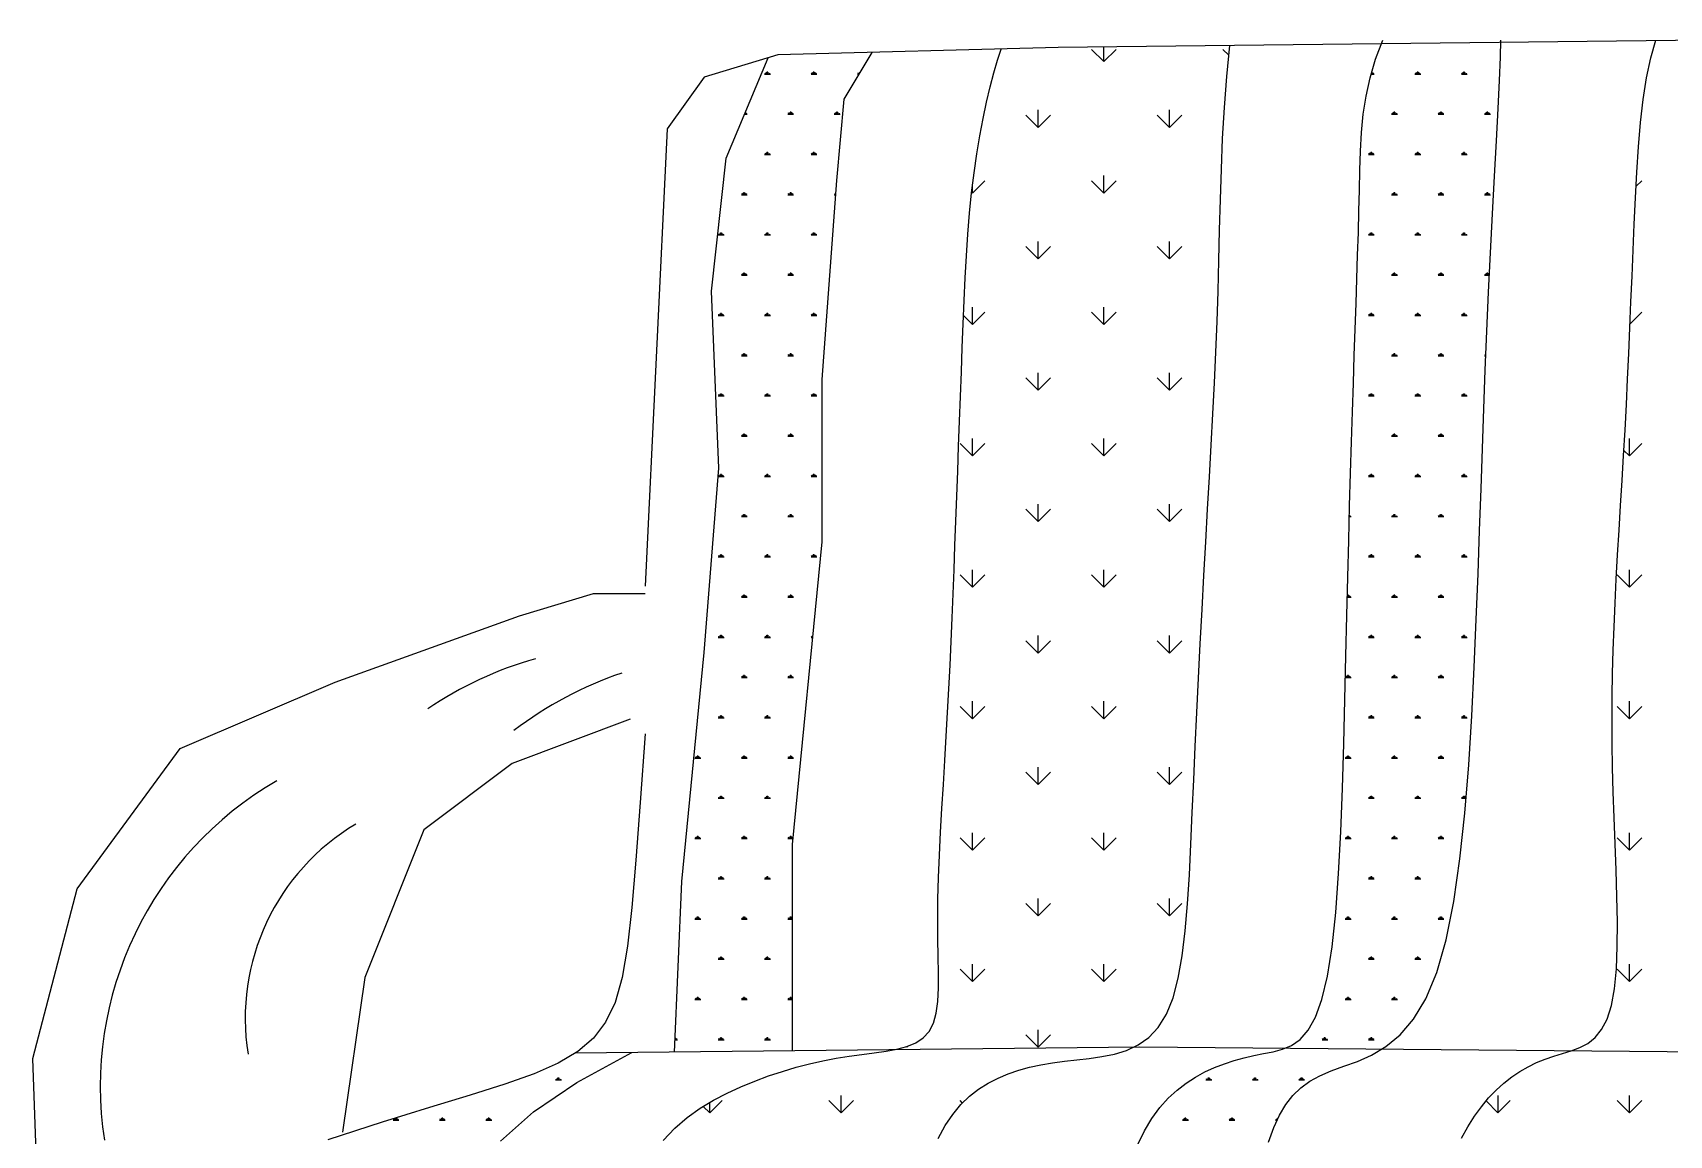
# Model space of a CAD drawing. Header units: millimetres. Extents: x 22852 to 54489, y 38200 to 53043.
# Drawn here: x 42862 to 43526, y 49191 to 49638 of the extents above; entities that cross this region are included whole.
import ezdxf

# ---------------------------------------------------------------- set-up
doc = ezdxf.new("R2010")
doc.units = ezdxf.units.MM

# ---------------------------------------------------------------- blocks, each defined once
blk = doc.blocks.new('A$C01252605')
for p, q in [((792.95, 705.65), (346.6, 700.67)), ((453.85, 696.72), (456.32, 703.16)), ((496.11, 697.37), (496.22, 703.16)), ((546.88, 697.16), (548.58, 703.16)), ((251.85, 698.17), (226.91, 690.69)), ((234.39, 663.27), (248.52, 697.18)), ((346.6, 700.67), (251.85, 698.17)), ((274.29, 683.21), (283.77, 699.01)), ((326.11, 696.36), (327.32, 700.16)), ((362.04, 695.89), (357.87, 700.05)), ((362.04, 695.89), (362.04, 700.84)), ((362.04, 695.89), (366.2, 700.05)), ((404.26, 698.07), (402.28, 700.05)), ((403.55, 690.82), (404.58, 701.32)), ((495.8, 689.56), (496.11, 697.37)), ((545.49, 690.44), (546.88, 697.16)), ((249.33, 691.59), (247.37, 691.59)), ((247.86, 691.6), (247.55, 692.14)), ((248.11, 691.61), (248.11, 692.39)), ((248.35, 691.61), (248.35, 692.59)), ((248.6, 691.61), (248.6, 692.39)), ((248.85, 691.59), (249.16, 692.14)), ((265.03, 691.59), (263.07, 691.59)), ((263.56, 691.6), (263.25, 692.14)), ((263.81, 691.61), (263.81, 692.39)), ((264.05, 691.61), (264.05, 692.59)), ((264.3, 691.61), (264.3, 692.39)), ((264.55, 691.59), (264.86, 692.14)), ((279.32, 691.59), (278.77, 691.59)), ((279.26, 691.6), (278.95, 692.14)), ((279.51, 691.91), (279.51, 692.39)), ((279.75, 692.31), (279.75, 692.59)), ((323.63, 687.35), (324.87, 692.08)), ((324.87, 692.08), (326.11, 696.36)), ((451.99, 690.45), (453.85, 696.72)), ((453.42, 691.59), (452.33, 691.59)), ((452.44, 691.61), (452.44, 691.96)), ((452.68, 691.61), (452.68, 692.39)), ((452.93, 691.59), (453.25, 692.14)), ((469.12, 691.59), (467.15, 691.59)), ((467.64, 691.6), (467.33, 692.14)), ((467.89, 691.61), (467.89, 692.39)), ((468.13, 691.61), (468.13, 692.59)), ((468.38, 691.61), (468.38, 692.39)), ((468.63, 691.59), (468.94, 692.14)), ((484.81, 691.59), (482.85, 691.59)), ((483.34, 691.6), (483.03, 692.14)), ((483.59, 691.61), (483.59, 692.39)), ((483.83, 691.61), (483.83, 692.59)), ((484.08, 691.61), (484.08, 692.39)), ((484.33, 691.59), (484.64, 692.14)), ((226.91, 690.69), (214.45, 673.24)), ((322.4, 682.21), (323.63, 687.35)), ((402.76, 680.37), (403.55, 690.82)), ((450.64, 684.27), (451.99, 690.45)), ((495.34, 680.04), (495.8, 689.56)), ((544.36, 683.12), (545.49, 690.44)), ((271.8, 655.78), (274.29, 683.21)), ((321.21, 676.7), (322.4, 682.21)), ((402.18, 669.97), (402.76, 680.37)), ((449.72, 678.12), (450.64, 684.27)), ((543.46, 675.29), (544.36, 683.12)), ((241.49, 677.99), (240.53, 677.99)), ((240.75, 678.01), (240.75, 678.52)), ((241, 678), (241.32, 678.54)), ((257.18, 677.99), (255.22, 677.99)), ((255.71, 678), (255.4, 678.54)), ((255.96, 678.01), (255.96, 678.8)), ((256.2, 678.01), (256.2, 678.99)), ((256.45, 678.01), (256.45, 678.8)), ((256.7, 678), (257.01, 678.54)), ((272.88, 677.99), (270.92, 677.99)), ((271.41, 678), (271.1, 678.54)), ((271.66, 678.01), (271.66, 678.8)), ((271.9, 678.01), (271.9, 678.99)), ((272.15, 678.01), (272.15, 678.8)), ((272.4, 678), (272.71, 678.54)), ((320.09, 670.85), (321.21, 676.7)), ((339.84, 673.69), (335.67, 677.85)), ((339.84, 673.69), (339.84, 679.58)), ((339.84, 673.69), (344, 677.85)), ((384.24, 673.69), (380.08, 677.85)), ((384.24, 673.69), (384.24, 679.58)), ((384.24, 673.69), (388.4, 677.85)), ((449.13, 671.94), (449.72, 678.12)), ((461.27, 677.99), (459.3, 677.99)), ((459.79, 678), (459.48, 678.54)), ((460.04, 678.01), (460.04, 678.79)), ((460.28, 678.01), (460.28, 678.99)), ((460.53, 678.01), (460.53, 678.79)), ((460.78, 678), (461.1, 678.54)), ((476.96, 677.99), (475, 677.99)), ((475.49, 678), (475.18, 678.54)), ((475.74, 678.01), (475.74, 678.79)), ((475.98, 678.01), (475.98, 678.99)), ((476.23, 678.01), (476.23, 678.79)), ((476.48, 678), (476.79, 678.54)), ((492.66, 677.99), (490.7, 677.99)), ((491.19, 678), (490.88, 678.54)), ((491.44, 678.01), (491.44, 678.79)), ((491.68, 678.01), (491.68, 678.99)), ((491.93, 678.01), (491.93, 678.79)), ((492.18, 678), (492.49, 678.54)), ((494.76, 669.14), (495.34, 680.04)), ((542.75, 667.06), (543.46, 675.29)), ((214.45, 673.24), (206.96, 518.64)), ((319.06, 664.7), (320.09, 670.85)), ((401.75, 659.61), (402.18, 669.97)), ((448.78, 665.64), (449.13, 671.94)), ((249.33, 664.4), (247.37, 664.4)), ((247.86, 664.41), (247.55, 664.95)), ((248.11, 664.42), (248.11, 665.2)), ((248.35, 664.42), (248.35, 665.4)), ((248.6, 664.42), (248.6, 665.2)), ((248.85, 664.4), (249.16, 664.94)), ((265.03, 664.4), (263.07, 664.4)), ((263.56, 664.41), (263.25, 664.95)), ((263.81, 664.42), (263.81, 665.2)), ((264.05, 664.42), (264.05, 665.4)), ((264.3, 664.42), (264.3, 665.2)), ((264.55, 664.4), (264.86, 664.94)), ((318.14, 658.28), (319.06, 664.7)), ((448.57, 659.17), (448.78, 665.64)), ((453.42, 664.4), (451.45, 664.4)), ((451.95, 664.41), (451.63, 664.95)), ((452.19, 664.41), (452.19, 665.2)), ((452.44, 664.41), (452.44, 665.4)), ((452.68, 664.41), (452.68, 665.2)), ((452.93, 664.4), (453.25, 664.95)), ((469.12, 664.4), (467.15, 664.4)), ((467.64, 664.41), (467.33, 664.95)), ((467.89, 664.41), (467.89, 665.2)), ((468.13, 664.41), (468.13, 665.4)), ((468.38, 664.41), (468.38, 665.2)), ((468.63, 664.4), (468.94, 664.95)), ((484.81, 664.4), (482.85, 664.4)), ((483.34, 664.41), (483.03, 664.95)), ((483.59, 664.41), (483.59, 665.2)), ((483.83, 664.41), (483.83, 665.4)), ((484.08, 664.41), (484.08, 665.2)), ((484.33, 664.4), (484.64, 664.95)), ((494.11, 657.16), (494.76, 669.14)), ((542.18, 658.54), (542.75, 667.06)), ((229.41, 618.38), (234.39, 663.27)), ((317.34, 651.62), (318.14, 658.28)), ((401.42, 649.27), (401.75, 659.61)), ((448.42, 652.46), (448.57, 659.17)), ((541.71, 649.83), (542.18, 658.54)), ((266.81, 588.46), (271.8, 655.78)), ((317.64, 651.49), (321.8, 655.65)), ((317.64, 651.49), (317.64, 654.09)), ((362.04, 651.49), (357.87, 655.65)), ((362.04, 651.49), (362.04, 657.37)), ((362.04, 651.49), (366.2, 655.65)), ((493.41, 644.43), (494.11, 657.16)), ((541.93, 653.77), (543.81, 655.65)), ((241.49, 650.8), (239.52, 650.8)), ((240.01, 650.81), (239.7, 651.35)), ((240.26, 650.82), (240.26, 651.61)), ((240.5, 650.82), (240.5, 651.8)), ((240.75, 650.82), (240.75, 651.61)), ((241, 650.81), (241.32, 651.35)), ((257.18, 650.8), (255.22, 650.8)), ((255.71, 650.81), (255.4, 651.35)), ((255.96, 650.82), (255.96, 651.61)), ((256.2, 650.82), (256.2, 651.8)), ((256.45, 650.82), (256.45, 651.61)), ((256.7, 650.81), (257.01, 651.35)), ((271.43, 650.8), (270.92, 650.8)), ((271.41, 650.81), (271.1, 651.35)), ((316.67, 644.73), (317.34, 651.62)), ((317.64, 651.49), (317.36, 651.76)), ((401.16, 638.96), (401.42, 649.27)), ((448.25, 645.45), (448.42, 652.46)), ((461.27, 650.8), (459.3, 650.8)), ((459.79, 650.81), (459.48, 651.35)), ((460.04, 650.82), (460.04, 651.6)), ((460.28, 650.82), (460.28, 651.8)), ((460.53, 650.82), (460.53, 651.6)), ((460.78, 650.81), (461.1, 651.35)), ((476.96, 650.8), (475, 650.8)), ((475.49, 650.81), (475.18, 651.35)), ((475.74, 650.82), (475.74, 651.6)), ((475.98, 650.82), (475.98, 651.8)), ((476.23, 650.82), (476.23, 651.6)), ((476.48, 650.81), (476.79, 651.35)), ((492.66, 650.8), (490.7, 650.8)), ((491.19, 650.81), (490.88, 651.35)), ((491.44, 650.82), (491.44, 651.6)), ((491.68, 650.82), (491.68, 651.8)), ((491.93, 650.82), (491.93, 651.6)), ((492.18, 650.81), (492.49, 651.35)), ((541.31, 641.03), (541.71, 649.83)), ((316.1, 637.63), (316.67, 644.73)), ((448.04, 638.12), (448.25, 645.45)), ((492.72, 631.26), (493.41, 644.43)), ((233.64, 637.21), (231.67, 637.21)), ((232.17, 637.21), (231.85, 637.76)), ((232.41, 637.22), (232.41, 638.01)), ((232.66, 637.22), (232.66, 638.21)), ((232.9, 637.22), (232.9, 638.01)), ((233.15, 637.21), (233.47, 637.75)), ((249.33, 637.21), (247.37, 637.21)), ((247.86, 637.21), (247.55, 637.76)), ((248.11, 637.22), (248.11, 638.01)), ((248.35, 637.22), (248.35, 638.21)), ((248.6, 637.22), (248.6, 638.01)), ((248.85, 637.21), (249.16, 637.75)), ((265.03, 637.21), (263.07, 637.21)), ((263.56, 637.21), (263.25, 637.76)), ((263.81, 637.22), (263.81, 638.01)), ((264.05, 637.22), (264.05, 638.21)), ((264.3, 637.22), (264.3, 638.01)), ((264.55, 637.21), (264.86, 637.75)), ((315.62, 630.33), (316.1, 637.63)), ((400.91, 628.67), (401.16, 638.96)), ((447.8, 630.46), (448.04, 638.12)), ((453.42, 637.21), (451.45, 637.21)), ((451.95, 637.21), (451.63, 637.76)), ((452.19, 637.22), (452.19, 638.01)), ((452.44, 637.22), (452.44, 638.2)), ((452.68, 637.22), (452.68, 638.01)), ((452.93, 637.21), (453.25, 637.75)), ((469.12, 637.21), (467.15, 637.21)), ((467.64, 637.21), (467.33, 637.76)), ((467.89, 637.22), (467.89, 638.01)), ((468.13, 637.22), (468.13, 638.2)), ((468.38, 637.22), (468.38, 638.01)), ((468.63, 637.21), (468.94, 637.75)), ((484.81, 637.21), (482.85, 637.21)), ((483.34, 637.21), (483.03, 637.76)), ((483.59, 637.22), (483.59, 638.01)), ((483.83, 637.22), (483.83, 638.2)), ((484.08, 637.22), (484.08, 638.01)), ((484.33, 637.21), (484.64, 637.75)), ((540.93, 632.24), (541.31, 641.03)), ((339.84, 629.29), (335.67, 633.45)), ((339.84, 629.29), (339.84, 635.17)), ((339.84, 629.29), (344, 633.45)), ((384.24, 629.29), (380.08, 633.45)), ((384.24, 629.29), (384.24, 635.17)), ((384.24, 629.29), (388.4, 633.45)), ((492.06, 617.97), (492.72, 631.26)), ((540.56, 623.46), (540.93, 632.24)), ((315.2, 622.83), (315.62, 630.33)), ((400.63, 618.38), (400.91, 628.67)), ((447.54, 622.49), (447.8, 630.46)), ((241.49, 623.61), (239.52, 623.61)), ((240.01, 623.62), (239.7, 624.16)), ((240.26, 623.63), (240.26, 624.41)), ((240.5, 623.63), (240.5, 624.61)), ((240.75, 623.63), (240.75, 624.41)), ((241, 623.61), (241.32, 624.16)), ((257.18, 623.61), (255.22, 623.61)), ((255.71, 623.62), (255.4, 624.16)), ((255.96, 623.63), (255.96, 624.41)), ((256.2, 623.63), (256.2, 624.61)), ((256.45, 623.63), (256.45, 624.41)), ((256.7, 623.61), (257.01, 624.16)), ((314.83, 615.15), (315.2, 622.83)), ((447.26, 614.18), (447.54, 622.49)), ((461.27, 623.61), (459.3, 623.61)), ((459.79, 623.62), (459.48, 624.16)), ((460.04, 623.63), (460.04, 624.41)), ((460.28, 623.63), (460.28, 624.61)), ((460.53, 623.63), (460.53, 624.41)), ((460.78, 623.62), (461.1, 624.16)), ((476.96, 623.61), (475, 623.61)), ((475.49, 623.62), (475.18, 624.16)), ((475.74, 623.63), (475.74, 624.41)), ((475.98, 623.63), (475.98, 624.61)), ((476.23, 623.63), (476.23, 624.41)), ((476.48, 623.62), (476.79, 624.16)), ((492.34, 623.61), (490.7, 623.61)), ((491.19, 623.62), (490.88, 624.16)), ((491.44, 623.63), (491.44, 624.41)), ((491.68, 623.63), (491.68, 624.61)), ((491.93, 623.63), (491.93, 624.41)), ((492.18, 623.62), (492.35, 623.92)), ((540.19, 614.72), (540.56, 623.46)), ((231.9, 558.54), (229.41, 618.38)), ((314.5, 607.29), (314.83, 615.15)), ((400.28, 608.09), (400.63, 618.38)), ((446.96, 605.53), (447.26, 614.18)), ((491.47, 604.8), (492.06, 617.97)), ((539.83, 605.99), (540.19, 614.72)), ((233.64, 610.02), (231.67, 610.02)), ((232.17, 610.02), (231.85, 610.57)), ((232.41, 610.03), (232.41, 610.82)), ((232.66, 610.03), (232.66, 611.02)), ((232.9, 610.03), (232.9, 610.82)), ((233.15, 610.02), (233.47, 610.56)), ((249.33, 610.02), (247.37, 610.02)), ((247.86, 610.02), (247.55, 610.57)), ((248.11, 610.03), (248.11, 610.82)), ((248.35, 610.03), (248.35, 611.02)), ((248.6, 610.03), (248.6, 610.82)), ((248.85, 610.02), (249.16, 610.56)), ((265.03, 610.02), (263.07, 610.02)), ((263.56, 610.02), (263.25, 610.57)), ((263.81, 610.03), (263.81, 610.82)), ((264.05, 610.03), (264.05, 611.02)), ((264.3, 610.03), (264.3, 610.82)), ((264.55, 610.02), (264.86, 610.56)), ((317.64, 607.09), (314.62, 610.1)), ((317.64, 607.08), (317.64, 612.97)), ((317.64, 607.09), (321.8, 611.25)), ((362.04, 607.09), (357.87, 611.25)), ((362.04, 607.08), (362.04, 612.97)), ((362.04, 607.09), (366.2, 611.25)), ((453.42, 610.02), (451.45, 610.02)), ((451.95, 610.02), (451.63, 610.57)), ((452.19, 610.03), (452.19, 610.82)), ((452.44, 610.03), (452.44, 611.01)), ((452.68, 610.03), (452.68, 610.82)), ((452.93, 610.02), (453.25, 610.56)), ((469.12, 610.02), (467.15, 610.02)), ((467.64, 610.02), (467.33, 610.57)), ((467.89, 610.03), (467.89, 610.82)), ((468.13, 610.03), (468.13, 611.01)), ((468.38, 610.03), (468.38, 610.82)), ((468.63, 610.02), (468.94, 610.56)), ((484.81, 610.02), (482.85, 610.02)), ((483.34, 610.02), (483.03, 610.57)), ((483.59, 610.03), (483.59, 610.82)), ((483.83, 610.03), (483.83, 611.01)), ((484.08, 610.03), (484.08, 610.82)), ((484.33, 610.02), (484.64, 610.56)), ((539.88, 607.32), (543.81, 611.25)), ((314.19, 599.27), (314.5, 607.29)), ((399.86, 597.77), (400.28, 608.09)), ((446.66, 596.55), (446.96, 605.53)), ((490.94, 591.69), (491.47, 604.8)), ((539.45, 597.3), (539.83, 605.99)), ((240.5, 596.44), (240.5, 597.42)), ((256.2, 596.44), (256.2, 597.42)), ((313.88, 591.09), (314.19, 599.27)), ((399.39, 587.39), (399.86, 597.77)), ((460.28, 596.44), (460.28, 597.42)), ((475.98, 596.44), (475.98, 597.42)), ((241.49, 596.42), (239.52, 596.42)), ((240.01, 596.43), (239.7, 596.97)), ((240.26, 596.44), (240.26, 597.22)), ((240.75, 596.44), (240.75, 597.22)), ((241, 596.42), (241.32, 596.97)), ((257.18, 596.42), (255.22, 596.42)), ((255.71, 596.43), (255.4, 596.97)), ((255.96, 596.44), (255.96, 597.22)), ((256.45, 596.44), (256.45, 597.22)), ((256.7, 596.42), (257.01, 596.97)), ((446.35, 587.21), (446.66, 596.55)), ((461.27, 596.42), (459.3, 596.42)), ((459.79, 596.43), (459.48, 596.97)), ((460.04, 596.44), (460.04, 597.22)), ((460.53, 596.44), (460.53, 597.22)), ((460.78, 596.42), (461.1, 596.97)), ((476.96, 596.42), (475, 596.42)), ((475.49, 596.43), (475.18, 596.97)), ((475.74, 596.44), (475.74, 597.22)), ((476.23, 596.44), (476.23, 597.22)), ((476.48, 596.42), (476.79, 596.97)), ((491.13, 596.42), (490.7, 596.42)), ((491.14, 596.52), (490.88, 596.97)), ((539.06, 588.64), (539.45, 597.3)), ((266.81, 533.6), (266.81, 588.46)), ((313.56, 582.79), (313.88, 591.09)), ((339.84, 584.89), (335.67, 589.05)), ((339.84, 584.88), (339.84, 590.77)), ((339.84, 584.89), (344, 589.05)), ((384.24, 584.89), (380.08, 589.05)), ((384.24, 584.88), (384.24, 590.77)), ((384.24, 584.89), (388.4, 589.05)), ((398.86, 576.93), (399.39, 587.39)), ((446.03, 577.52), (446.35, 587.21)), ((490.45, 578.53), (490.94, 591.69)), ((538.64, 580.01), (539.06, 588.64)), ((233.64, 582.83), (231.67, 582.83)), ((232.17, 582.83), (231.85, 583.38)), ((232.41, 582.84), (232.41, 583.63)), ((232.66, 582.84), (232.66, 583.82)), ((232.9, 582.84), (232.9, 583.63)), ((233.15, 582.83), (233.47, 583.37)), ((249.33, 582.83), (247.37, 582.83)), ((247.86, 582.83), (247.55, 583.38)), ((248.11, 582.84), (248.11, 583.63)), ((248.35, 582.84), (248.35, 583.82)), ((248.6, 582.84), (248.6, 583.63)), ((248.85, 582.83), (249.16, 583.37)), ((265.03, 582.83), (263.07, 582.83)), ((263.56, 582.83), (263.25, 583.38)), ((263.81, 582.84), (263.81, 583.63)), ((264.05, 582.84), (264.05, 583.82)), ((264.3, 582.84), (264.3, 583.63)), ((264.55, 582.83), (264.86, 583.37)), ((313.25, 574.41), (313.56, 582.79)), ((453.42, 582.83), (451.45, 582.83)), ((451.95, 582.83), (451.63, 583.38)), ((452.19, 582.84), (452.19, 583.63)), ((452.44, 582.84), (452.44, 583.82)), ((452.68, 582.84), (452.68, 583.63)), ((452.93, 582.83), (453.25, 583.37)), ((469.12, 582.83), (467.15, 582.83)), ((467.64, 582.83), (467.33, 583.38)), ((467.89, 582.84), (467.89, 583.63)), ((468.13, 582.84), (468.13, 583.82)), ((468.38, 582.84), (468.38, 583.63)), ((468.63, 582.83), (468.94, 583.37)), ((484.81, 582.83), (482.85, 582.83)), ((483.34, 582.83), (483.03, 583.38)), ((483.59, 582.84), (483.59, 583.63)), ((483.83, 582.84), (483.83, 583.82)), ((484.08, 582.84), (484.08, 583.63)), ((484.33, 582.83), (484.64, 583.37)), ((398.3, 566.35), (398.86, 576.93)), ((445.72, 567.42), (446.03, 577.52)), ((489.98, 565.19), (490.45, 578.53)), ((538.19, 571.42), (538.64, 580.01)), ((240.01, 569.24), (239.7, 569.78)), ((240.26, 569.25), (240.26, 570.03)), ((240.5, 569.25), (240.5, 570.23)), ((240.75, 569.25), (240.75, 570.03)), ((241, 569.23), (241.32, 569.78)), ((255.71, 569.24), (255.4, 569.78)), ((255.96, 569.25), (255.96, 570.03)), ((256.2, 569.25), (256.2, 570.23)), ((256.45, 569.25), (256.45, 570.03)), ((256.7, 569.23), (257.01, 569.78)), ((312.94, 565.97), (313.25, 574.41)), ((459.79, 569.24), (459.48, 569.78)), ((460.04, 569.25), (460.04, 570.03)), ((460.28, 569.25), (460.28, 570.23)), ((460.53, 569.25), (460.53, 570.03)), ((460.78, 569.23), (461.1, 569.78)), ((475.49, 569.24), (475.18, 569.78)), ((475.74, 569.25), (475.74, 570.03)), ((475.98, 569.25), (475.98, 570.23)), ((476.23, 569.25), (476.23, 570.03)), ((476.48, 569.23), (476.79, 569.78)), ((537.71, 562.87), (538.19, 571.42)), ((241.49, 569.23), (239.52, 569.23)), ((257.18, 569.23), (255.22, 569.23)), ((312.63, 557.51), (312.94, 565.97)), ((317.64, 562.68), (313.47, 566.85)), ((317.64, 562.68), (317.64, 568.57)), ((317.64, 562.68), (321.8, 566.85)), ((362.04, 562.68), (357.87, 566.85)), ((362.04, 562.68), (362.04, 568.57)), ((362.04, 562.68), (366.2, 566.85)), ((397.71, 555.62), (398.3, 566.35)), ((445.41, 556.85), (445.72, 567.42)), ((461.27, 569.23), (459.3, 569.23)), ((476.96, 569.23), (475, 569.23)), ((489.51, 551.53), (489.98, 565.19)), ((539.65, 562.68), (537.8, 564.53)), ((539.65, 562.68), (539.65, 568.57)), ((539.65, 562.68), (543.81, 566.85)), ((537.2, 554.37), (537.71, 562.87)), ((226.91, 496.2), (231.9, 558.54)), ((233.64, 555.64), (231.67, 555.64)), ((232.17, 555.64), (231.85, 556.19)), ((232.41, 555.65), (232.41, 556.44)), ((232.66, 555.65), (232.66, 556.63)), ((232.9, 555.65), (232.9, 556.44)), ((233.15, 555.64), (233.47, 556.18)), ((249.33, 555.64), (247.37, 555.64)), ((247.86, 555.64), (247.55, 556.19)), ((248.11, 555.65), (248.11, 556.44)), ((248.35, 555.65), (248.35, 556.63)), ((248.6, 555.65), (248.6, 556.44)), ((248.85, 555.64), (249.16, 556.18)), ((265.03, 555.64), (263.07, 555.64)), ((263.56, 555.64), (263.25, 556.19)), ((263.81, 555.65), (263.81, 556.44)), ((264.05, 555.65), (264.05, 556.63)), ((264.3, 555.65), (264.3, 556.44)), ((264.55, 555.64), (264.86, 556.18)), ((312.32, 549.07), (312.63, 557.51)), ((397.1, 544.71), (397.71, 555.62)), ((445.1, 545.76), (445.41, 556.85)), ((453.42, 555.64), (451.45, 555.64)), ((451.95, 555.64), (451.63, 556.19)), ((452.19, 555.65), (452.19, 556.44)), ((452.44, 555.65), (452.44, 556.63)), ((452.68, 555.65), (452.68, 556.44)), ((452.93, 555.64), (453.25, 556.18)), ((469.12, 555.64), (467.15, 555.64)), ((467.64, 555.64), (467.33, 556.19)), ((467.89, 555.65), (467.89, 556.44)), ((468.13, 555.65), (468.13, 556.63)), ((468.38, 555.65), (468.38, 556.44)), ((468.63, 555.64), (468.94, 556.18)), ((484.81, 555.64), (482.85, 555.64)), ((483.34, 555.64), (483.03, 556.19)), ((483.59, 555.65), (483.59, 556.44)), ((483.83, 555.65), (483.83, 556.63)), ((484.08, 555.65), (484.08, 556.44)), ((484.33, 555.64), (484.64, 556.18)), ((536.68, 545.93), (537.2, 554.37)), ((312.01, 540.67), (312.32, 549.07)), ((489.02, 537.44), (489.51, 551.53)), ((240.01, 542.05), (239.7, 542.59)), ((240.26, 542.06), (240.26, 542.84)), ((240.5, 542.06), (240.5, 543.04)), ((240.75, 542.06), (240.75, 542.84)), ((241, 542.04), (241.32, 542.59)), ((255.71, 542.05), (255.4, 542.59)), ((255.96, 542.06), (255.96, 542.84)), ((256.2, 542.06), (256.2, 543.04)), ((256.45, 542.06), (256.45, 542.84)), ((256.7, 542.04), (257.01, 542.59)), ((339.84, 540.48), (335.67, 544.65)), ((339.84, 540.48), (339.84, 546.37)), ((339.84, 540.48), (344, 544.65)), ((384.24, 540.48), (380.08, 544.65)), ((384.24, 540.48), (384.24, 546.37)), ((384.24, 540.48), (388.4, 544.65)), ((396.47, 533.6), (397.1, 544.71)), ((444.79, 534.08), (445.1, 545.76)), ((445.08, 542.04), (445.4, 542.59)), ((459.79, 542.05), (459.48, 542.59)), ((460.04, 542.06), (460.04, 542.84)), ((460.28, 542.06), (460.28, 543.04)), ((460.53, 542.06), (460.53, 542.84)), ((460.78, 542.04), (461.1, 542.59)), ((475.49, 542.05), (475.18, 542.59)), ((475.74, 542.06), (475.74, 542.84)), ((475.98, 542.06), (475.98, 543.04)), ((476.23, 542.06), (476.23, 542.84)), ((476.48, 542.04), (476.79, 542.59)), ((536.16, 537.55), (536.68, 545.93)), ((241.49, 542.04), (239.52, 542.04)), ((257.18, 542.04), (255.22, 542.04)), ((311.69, 532.36), (312.01, 540.67)), ((445.57, 542.04), (445, 542.04)), ((461.27, 542.04), (459.3, 542.04)), ((476.96, 542.04), (475, 542.04)), ((488.49, 522.78), (489.02, 537.44)), ((535.67, 529.26), (536.16, 537.55)), ((256.84, 431.37), (266.81, 533.6)), ((311.38, 524.15), (311.69, 532.36)), ((395.85, 522.28), (396.47, 533.6)), ((444.47, 521.76), (444.79, 534.08)), ((233.64, 528.44), (231.67, 528.44)), ((232.17, 528.45), (231.85, 529)), ((232.41, 528.46), (232.41, 529.25)), ((232.66, 528.46), (232.66, 529.44)), ((232.9, 528.46), (232.9, 529.25)), ((233.15, 528.45), (233.47, 528.99)), ((249.33, 528.44), (247.37, 528.44)), ((247.86, 528.45), (247.55, 529)), ((248.11, 528.46), (248.11, 529.25)), ((248.35, 528.46), (248.35, 529.44)), ((248.6, 528.46), (248.6, 529.25)), ((248.85, 528.45), (249.16, 528.99)), ((265.03, 528.44), (263.07, 528.44)), ((263.56, 528.45), (263.25, 529)), ((263.81, 528.46), (263.81, 529.25)), ((264.05, 528.46), (264.05, 529.44)), ((264.3, 528.46), (264.3, 529.25)), ((264.55, 528.45), (264.86, 528.99)), ((453.42, 528.44), (451.45, 528.44)), ((451.95, 528.45), (451.63, 529)), ((452.19, 528.46), (452.19, 529.25)), ((452.44, 528.46), (452.44, 529.44)), ((452.68, 528.46), (452.68, 529.25)), ((452.93, 528.45), (453.25, 528.99)), ((469.12, 528.44), (467.15, 528.44)), ((467.64, 528.45), (467.33, 529)), ((467.89, 528.46), (467.89, 529.25)), ((468.13, 528.46), (468.13, 529.44)), ((468.38, 528.46), (468.38, 529.25)), ((468.63, 528.45), (468.94, 528.99)), ((484.81, 528.44), (482.85, 528.44)), ((483.34, 528.45), (483.03, 529)), ((483.59, 528.46), (483.59, 529.25)), ((483.83, 528.46), (483.83, 529.44)), ((484.08, 528.46), (484.08, 529.25)), ((484.33, 528.45), (484.64, 528.99)), ((535.21, 521.05), (535.67, 529.26)), ((311.06, 516.04), (311.38, 524.15)), ((317.64, 518.28), (313.47, 522.44)), ((317.64, 518.28), (317.64, 524.17)), ((317.64, 518.28), (321.8, 522.44)), ((362.04, 518.28), (357.87, 522.44)), ((362.04, 518.28), (362.04, 524.17)), ((362.04, 518.28), (366.2, 522.44)), ((395.23, 510.79), (395.85, 522.28)), ((444.16, 508.74), (444.47, 521.76)), ((487.9, 507.42), (488.49, 522.78)), ((534.8, 512.93), (535.21, 521.05)), ((539.65, 518.28), (535.48, 522.44)), ((539.65, 518.28), (539.65, 524.17)), ((539.65, 518.28), (543.81, 522.44)), ((164.57, 508.67), (189.51, 516.15)), ((189.51, 516.15), (206.96, 516.15)), ((241.49, 514.85), (239.52, 514.85)), ((240.01, 514.86), (239.7, 515.4)), ((240.26, 514.87), (240.26, 515.65)), ((240.5, 514.87), (240.5, 515.85)), ((240.75, 514.87), (240.75, 515.65)), ((241, 514.85), (241.32, 515.4)), ((257.18, 514.85), (255.22, 514.85)), ((255.71, 514.86), (255.4, 515.4)), ((255.96, 514.87), (255.96, 515.65)), ((256.2, 514.87), (256.2, 515.85)), ((256.45, 514.87), (256.45, 515.65)), ((256.7, 514.85), (257.01, 515.4)), ((310.74, 508), (311.06, 516.04)), ((445.57, 514.85), (444.31, 514.85)), ((444.34, 514.87), (444.34, 515.65)), ((444.59, 514.87), (444.59, 515.85)), ((444.83, 514.87), (444.83, 515.65)), ((445.08, 514.85), (445.4, 515.4)), ((461.27, 514.85), (459.3, 514.85)), ((459.79, 514.86), (459.48, 515.4)), ((460.04, 514.87), (460.04, 515.65)), ((460.28, 514.87), (460.28, 515.85)), ((460.53, 514.87), (460.53, 515.65)), ((460.78, 514.85), (461.1, 515.4)), ((476.96, 514.85), (475, 514.85)), ((475.49, 514.86), (475.18, 515.4)), ((475.74, 514.87), (475.74, 515.65)), ((475.98, 514.87), (475.98, 515.85)), ((476.23, 514.87), (476.23, 515.65)), ((476.48, 514.85), (476.79, 515.4)), ((394.63, 499.2), (395.23, 510.79)), ((534.45, 504.93), (534.8, 512.93)), ((102.24, 486.23), (164.57, 508.67)), ((310.39, 499.99), (310.74, 508)), ((443.85, 494.96), (444.16, 508.74)), ((487.23, 491.34), (487.9, 507.42)), ((534.18, 497.03), (534.45, 504.93)), ((233.64, 501.25), (231.67, 501.25)), ((232.17, 501.26), (231.85, 501.8)), ((232.41, 501.27), (232.41, 502.06)), ((232.66, 501.27), (232.66, 502.25)), ((232.9, 501.27), (232.9, 502.06)), ((233.15, 501.26), (233.47, 501.8)), ((249.33, 501.25), (247.37, 501.25)), ((247.86, 501.26), (247.55, 501.8)), ((248.11, 501.27), (248.11, 502.06)), ((248.35, 501.27), (248.35, 502.25)), ((248.6, 501.27), (248.6, 502.06)), ((248.85, 501.26), (249.16, 501.8)), ((263.65, 501.25), (263.07, 501.25)), ((263.56, 501.26), (263.25, 501.8)), ((310.03, 492.01), (310.39, 499.99)), ((339.84, 496.08), (335.67, 500.24)), ((339.84, 496.08), (339.84, 501.97)), ((339.84, 496.08), (344, 500.24)), ((384.24, 496.08), (380.08, 500.24)), ((384.24, 496.08), (384.24, 501.97)), ((384.24, 496.08), (388.4, 500.24)), ((394.03, 487.58), (394.63, 499.2)), ((453.42, 501.25), (451.45, 501.25)), ((451.95, 501.26), (451.63, 501.8)), ((452.19, 501.27), (452.19, 502.05)), ((452.44, 501.27), (452.44, 502.25)), ((452.68, 501.27), (452.68, 502.05)), ((452.93, 501.26), (453.25, 501.8)), ((469.12, 501.25), (467.15, 501.25)), ((467.64, 501.26), (467.33, 501.8)), ((467.89, 501.27), (467.89, 502.05)), ((468.13, 501.27), (468.13, 502.25)), ((468.38, 501.27), (468.38, 502.05)), ((468.63, 501.26), (468.94, 501.8)), ((484.81, 501.25), (482.85, 501.25)), ((483.34, 501.26), (483.03, 501.8)), ((483.59, 501.27), (483.59, 502.05)), ((483.83, 501.27), (483.83, 502.25)), ((484.08, 501.27), (484.08, 502.05)), ((484.33, 501.26), (484.64, 501.8)), ((219.43, 418.9), (226.91, 496.2)), ((443.53, 480.43), (443.85, 494.96)), ((533.98, 489.2), (534.18, 497.03)), ((241.49, 487.66), (239.52, 487.66)), ((240.01, 487.67), (239.7, 488.21)), ((240.26, 487.68), (240.26, 488.46)), ((240.5, 487.68), (240.5, 488.66)), ((240.75, 487.68), (240.75, 488.46)), ((241, 487.66), (241.32, 488.2)), ((257.18, 487.66), (255.22, 487.66)), ((255.71, 487.67), (255.4, 488.21)), ((255.96, 487.68), (255.96, 488.46)), ((256.2, 487.68), (256.2, 488.66)), ((256.45, 487.68), (256.45, 488.46)), ((256.7, 487.66), (257.01, 488.2)), ((309.65, 484.03), (310.03, 492.01)), ((393.46, 476), (394.03, 487.58)), ((445.57, 487.66), (443.69, 487.66)), ((444.1, 487.67), (443.78, 488.21)), ((444.34, 487.67), (444.34, 488.46)), ((444.59, 487.67), (444.59, 488.66)), ((444.83, 487.67), (444.83, 488.46)), ((445.08, 487.66), (445.4, 488.21)), ((461.27, 487.66), (459.3, 487.66)), ((459.79, 487.67), (459.48, 488.21)), ((460.04, 487.67), (460.04, 488.46)), ((460.28, 487.67), (460.28, 488.66)), ((460.53, 487.67), (460.53, 488.46)), ((460.78, 487.66), (461.1, 488.21)), ((476.96, 487.66), (475, 487.66)), ((475.49, 487.67), (475.18, 488.21)), ((475.74, 487.67), (475.74, 488.46)), ((475.98, 487.67), (475.98, 488.66)), ((476.23, 487.67), (476.23, 488.46)), ((476.48, 487.66), (476.79, 488.21)), ((486.41, 474.82), (487.23, 491.34)), ((533.87, 481.37), (533.98, 489.2)), ((49.87, 463.79), (102.24, 486.23)), ((309.23, 476.01), (309.65, 484.03)), ((533.83, 473.5), (533.87, 481.37)), ((308.78, 467.94), (309.23, 476.01)), ((317.64, 473.88), (313.47, 478.04)), ((317.64, 473.88), (317.64, 479.76)), ((317.64, 473.88), (321.8, 478.04)), ((362.04, 473.88), (357.87, 478.04)), ((362.04, 473.88), (362.04, 479.76)), ((362.04, 473.88), (366.2, 478.04)), ((392.91, 464.53), (393.46, 476)), ((443.17, 465.45), (443.53, 480.43)), ((539.65, 473.88), (535.48, 478.04)), ((539.65, 473.88), (539.65, 479.76)), ((539.65, 473.88), (543.81, 478.04)), ((201.98, 473.76), (162.08, 458.8)), ((233.64, 474.06), (231.67, 474.06)), ((232.17, 474.07), (231.85, 474.61)), ((232.41, 474.08), (232.41, 474.86)), ((232.66, 474.08), (232.66, 475.06)), ((232.9, 474.08), (232.9, 474.86)), ((233.15, 474.07), (233.47, 474.61)), ((249.33, 474.06), (247.37, 474.06)), ((247.86, 474.07), (247.55, 474.61)), ((248.11, 474.08), (248.11, 474.86)), ((248.35, 474.08), (248.35, 475.06)), ((248.6, 474.08), (248.6, 474.86)), ((248.85, 474.07), (249.16, 474.61)), ((453.42, 474.06), (451.45, 474.06)), ((451.95, 474.07), (451.63, 474.61)), ((452.19, 474.08), (452.19, 474.86)), ((452.44, 474.08), (452.44, 475.06)), ((452.68, 474.08), (452.68, 474.86)), ((452.93, 474.07), (453.25, 474.61)), ((469.12, 474.06), (467.15, 474.06)), ((467.64, 474.07), (467.33, 474.61)), ((467.89, 474.08), (467.89, 474.86)), ((468.13, 474.08), (468.13, 475.06)), ((468.38, 474.08), (468.38, 474.86)), ((468.63, 474.07), (468.94, 474.61)), ((484.81, 474.06), (482.85, 474.06)), ((483.34, 474.07), (483.03, 474.61)), ((483.59, 474.08), (483.59, 474.86)), ((483.83, 474.08), (483.83, 475.06)), ((484.08, 474.08), (484.08, 474.86)), ((484.33, 474.07), (484.64, 474.61)), ((485.38, 458.25), (486.41, 474.82)), ((533.87, 465.53), (533.83, 473.5)), ((206.96, 468.77), (205.29, 445.56)), ((308.3, 459.81), (308.78, 467.94)), ((442.72, 450.39), (443.17, 465.45)), ((533.98, 457.42), (533.87, 465.53)), ((14.96, 416.41), (49.87, 463.79)), ((225.79, 460.47), (223.82, 460.47)), ((224.32, 460.47), (224, 461.02)), ((224.56, 460.48), (224.56, 461.27)), ((224.81, 460.48), (224.81, 461.47)), ((225.05, 460.48), (225.05, 461.27)), ((225.3, 460.47), (225.62, 461.01)), ((241.49, 460.47), (239.52, 460.47)), ((240.01, 460.47), (239.7, 461.02)), ((240.26, 460.48), (240.26, 461.27)), ((240.5, 460.48), (240.5, 461.47)), ((240.75, 460.48), (240.75, 461.27)), ((241, 460.47), (241.32, 461.01)), ((257.18, 460.47), (255.22, 460.47)), ((255.71, 460.47), (255.4, 461.02)), ((255.96, 460.48), (255.96, 461.27)), ((256.2, 460.48), (256.2, 461.47)), ((256.45, 460.48), (256.45, 461.27)), ((256.7, 460.47), (257.01, 461.01)), ((307.8, 451.66), (308.3, 459.81)), ((392.39, 453.23), (392.91, 464.53)), ((445.57, 460.47), (443.61, 460.47)), ((444.1, 460.47), (443.78, 461.02)), ((444.34, 460.48), (444.34, 461.27)), ((444.59, 460.48), (444.59, 461.46)), ((444.83, 460.48), (444.83, 461.27)), ((445.08, 460.47), (445.4, 461.01)), ((461.27, 460.47), (459.3, 460.47)), ((459.79, 460.47), (459.48, 461.02)), ((460.04, 460.48), (460.04, 461.27)), ((460.28, 460.48), (460.28, 461.46)), ((460.53, 460.48), (460.53, 461.27)), ((460.78, 460.47), (461.1, 461.01)), ((476.96, 460.47), (475, 460.47)), ((475.49, 460.47), (475.18, 461.02)), ((475.74, 460.48), (475.74, 461.27)), ((475.98, 460.48), (475.98, 461.46)), ((476.23, 460.48), (476.23, 461.27)), ((476.48, 460.47), (476.79, 461.01)), ((162.08, 458.8), (132.16, 436.36)), ((339.84, 451.68), (335.67, 455.84)), ((339.84, 451.68), (339.84, 457.56)), ((339.84, 451.68), (344, 455.84)), ((384.24, 451.68), (380.08, 455.84)), ((384.24, 451.68), (384.24, 457.56)), ((384.24, 451.68), (388.4, 455.84)), ((484.06, 442.02), (485.38, 458.25)), ((534.18, 449.09), (533.98, 457.42)), ((307.32, 443.57), (307.8, 451.66)), ((391.9, 442.18), (392.39, 453.23)), ((442.14, 435.63), (442.72, 450.39)), ((534.45, 440.51), (534.18, 449.09)), ((205.29, 445.56), (203.89, 426.14)), ((233.64, 446.87), (231.67, 446.87)), ((232.17, 446.88), (231.85, 447.42)), ((232.41, 446.89), (232.41, 447.67)), ((232.66, 446.89), (232.66, 447.87)), ((232.9, 446.89), (232.9, 447.67)), ((233.15, 446.87), (233.47, 447.42)), ((249.33, 446.87), (247.37, 446.87)), ((247.86, 446.88), (247.55, 447.42)), ((248.11, 446.89), (248.11, 447.67)), ((248.35, 446.89), (248.35, 447.87)), ((248.6, 446.89), (248.6, 447.67)), ((248.85, 446.87), (249.16, 447.42)), ((306.86, 435.58), (307.32, 443.57)), ((453.42, 446.87), (451.45, 446.87)), ((451.95, 446.88), (451.63, 447.42)), ((452.19, 446.89), (452.19, 447.67)), ((452.44, 446.89), (452.44, 447.87)), ((452.68, 446.89), (452.68, 447.67)), ((452.93, 446.88), (453.25, 447.42)), ((469.12, 446.87), (467.15, 446.87)), ((467.64, 446.88), (467.33, 447.42)), ((467.89, 446.89), (467.89, 447.67)), ((468.13, 446.89), (468.13, 447.87)), ((468.38, 446.89), (468.38, 447.67)), ((468.63, 446.88), (468.94, 447.42)), ((484.45, 446.87), (482.85, 446.87)), ((483.34, 446.88), (483.03, 447.42)), ((483.59, 446.89), (483.59, 447.67)), ((483.83, 446.89), (483.83, 447.87)), ((484.08, 446.89), (484.08, 447.67)), ((484.33, 446.88), (484.47, 447.13)), ((391.44, 431.44), (391.9, 442.18)), ((482.39, 426.51), (484.06, 442.02)), ((534.79, 431.66), (534.45, 440.51)), ((132.16, 436.36), (112.21, 386.49)), ((225.79, 433.28), (223.82, 433.28)), ((224.32, 433.28), (224, 433.83)), ((224.56, 433.29), (224.56, 434.08)), ((224.81, 433.29), (224.81, 434.27)), ((225.05, 433.29), (225.05, 434.08)), ((225.3, 433.28), (225.62, 433.82)), ((241.49, 433.28), (239.52, 433.28)), ((240.01, 433.28), (239.7, 433.83)), ((240.26, 433.29), (240.26, 434.08)), ((240.5, 433.29), (240.5, 434.27)), ((240.75, 433.29), (240.75, 434.08)), ((241, 433.28), (241.32, 433.82)), ((257.02, 433.28), (255.22, 433.28)), ((255.71, 433.28), (255.4, 433.83)), ((255.96, 433.29), (255.96, 434.08)), ((256.2, 433.29), (256.2, 434.27)), ((256.45, 433.29), (256.45, 434.08)), ((256.7, 433.28), (257.01, 433.82)), ((306.47, 427.77), (306.86, 435.58)), ((317.64, 429.48), (313.47, 433.64)), ((317.64, 429.48), (317.64, 435.36)), ((317.64, 429.48), (321.8, 433.64)), ((362.04, 429.48), (357.87, 433.64)), ((362.04, 429.48), (362.04, 435.36)), ((362.04, 429.48), (366.2, 433.64)), ((441.38, 421.53), (442.14, 435.63)), ((445.57, 433.28), (443.61, 433.28)), ((444.1, 433.28), (443.78, 433.83)), ((444.34, 433.29), (444.34, 434.08)), ((444.59, 433.29), (444.59, 434.27)), ((444.83, 433.29), (444.83, 434.08)), ((445.08, 433.28), (445.4, 433.82)), ((461.27, 433.28), (459.3, 433.28)), ((459.79, 433.28), (459.48, 433.83)), ((460.04, 433.29), (460.04, 434.08)), ((460.28, 433.29), (460.28, 434.27)), ((460.53, 433.29), (460.53, 434.08)), ((460.78, 433.28), (461.1, 433.82)), ((476.96, 433.28), (475, 433.28)), ((475.49, 433.28), (475.18, 433.83)), ((475.74, 433.29), (475.74, 434.08)), ((475.98, 433.29), (475.98, 434.27)), ((476.23, 433.29), (476.23, 434.08)), ((476.48, 433.28), (476.79, 433.82)), ((535.14, 422.69), (534.79, 431.66)), ((539.65, 429.48), (535.48, 433.64)), ((539.65, 429.48), (539.65, 435.36)), ((539.65, 429.48), (543.81, 433.64)), ((203.89, 426.14), (202.54, 410.1)), ((256.84, 361.65), (256.84, 431.37)), ((306.15, 420.2), (306.47, 427.77)), ((390.95, 421.13), (391.44, 431.44)), ((480.31, 412.11), (482.39, 426.51)), ((232.41, 419.7), (232.41, 420.48)), ((232.66, 419.7), (232.66, 420.68)), ((232.9, 419.7), (232.9, 420.48)), ((248.11, 419.7), (248.11, 420.48)), ((248.35, 419.7), (248.35, 420.68)), ((248.6, 419.7), (248.6, 420.48)), ((390.35, 411.33), (390.95, 421.13)), ((440.4, 408.46), (441.38, 421.53)), ((452.19, 419.7), (452.19, 420.48)), ((452.44, 419.7), (452.44, 420.68)), ((452.68, 419.7), (452.68, 420.48)), ((467.89, 419.7), (467.89, 420.48)), ((468.13, 419.7), (468.13, 420.68)), ((468.38, 419.7), (468.38, 420.48)), ((535.43, 413.79), (535.14, 422.69)), ((0, 359.06), (14.96, 416.41)), ((216.92, 361.23), (219.43, 418.9)), ((233.64, 419.68), (231.67, 419.68)), ((232.17, 419.69), (231.85, 420.23)), ((233.15, 419.68), (233.47, 420.23)), ((249.33, 419.68), (247.37, 419.68)), ((247.86, 419.69), (247.55, 420.23)), ((248.85, 419.68), (249.16, 420.23)), ((305.95, 412.93), (306.15, 420.2)), ((453.42, 419.68), (451.45, 419.68)), ((451.95, 419.69), (451.63, 420.23)), ((452.93, 419.68), (453.25, 420.23)), ((469.12, 419.68), (467.15, 419.68)), ((467.64, 419.69), (467.33, 420.23)), ((468.63, 419.68), (468.94, 420.23)), ((202.54, 410.1), (201.04, 397.01)), ((305.88, 406.02), (305.95, 412.93)), ((339.84, 407.28), (335.67, 411.44)), ((339.84, 407.27), (339.84, 413.16)), ((339.84, 407.28), (344, 411.44)), ((384.24, 407.28), (380.08, 411.44)), ((384.24, 407.27), (384.24, 413.16)), ((384.24, 407.28), (388.4, 411.44)), ((389.56, 402.18), (390.35, 411.33)), ((477.73, 399.19), (480.31, 412.11)), ((535.59, 405.14), (535.43, 413.79)), ((225.79, 406.09), (223.82, 406.09)), ((224.32, 406.09), (224, 406.64)), ((224.56, 406.1), (224.56, 406.89)), ((224.81, 406.1), (224.81, 407.08)), ((225.05, 406.1), (225.05, 406.89)), ((225.3, 406.09), (225.62, 406.63)), ((241.49, 406.09), (239.52, 406.09)), ((240.01, 406.09), (239.7, 406.64)), ((240.26, 406.1), (240.26, 406.89)), ((240.5, 406.1), (240.5, 407.08)), ((240.75, 406.1), (240.75, 406.89)), ((241, 406.09), (241.32, 406.63)), ((256.84, 406.09), (255.22, 406.09)), ((255.71, 406.09), (255.4, 406.64)), ((255.96, 406.1), (255.96, 406.89)), ((256.2, 406.1), (256.2, 407.08)), ((256.45, 406.1), (256.45, 406.89)), ((256.7, 406.09), (256.84, 406.32)), ((305.94, 399.54), (305.88, 406.02)), ((439.16, 396.8), (440.4, 408.46)), ((445.57, 406.09), (443.61, 406.09)), ((444.1, 406.09), (443.78, 406.64)), ((444.34, 406.1), (444.34, 406.89)), ((444.59, 406.1), (444.59, 407.08)), ((444.83, 406.1), (444.83, 406.89)), ((445.08, 406.09), (445.4, 406.63)), ((461.27, 406.09), (459.3, 406.09)), ((459.79, 406.09), (459.48, 406.64)), ((460.04, 406.1), (460.04, 406.89)), ((460.28, 406.1), (460.28, 407.08)), ((460.53, 406.1), (460.53, 406.89)), ((460.78, 406.09), (461.1, 406.63)), ((476.96, 406.09), (475, 406.09)), ((475.49, 406.09), (475.18, 406.64)), ((475.74, 406.1), (475.74, 406.89)), ((475.98, 406.1), (475.98, 407.08)), ((476.23, 406.1), (476.23, 406.89)), ((476.48, 406.09), (476.79, 406.63)), ((535.56, 396.94), (535.59, 405.14)), ((306.06, 393.51), (305.94, 399.54)), ((388.53, 393.76), (389.56, 402.18)), ((474.61, 388.15), (477.73, 399.19)), ((201.04, 397.01), (199.2, 386.46)), ((232.17, 392.5), (231.85, 393.04)), ((232.41, 392.51), (232.41, 393.29)), ((232.66, 392.51), (232.66, 393.49)), ((232.9, 392.51), (232.9, 393.29)), ((233.15, 392.49), (233.47, 393.04)), ((247.86, 392.5), (247.55, 393.04)), ((248.11, 392.51), (248.11, 393.29)), ((248.35, 392.51), (248.35, 393.49)), ((248.6, 392.51), (248.6, 393.29)), ((248.85, 392.49), (249.16, 393.04)), ((306.16, 387.96), (306.06, 393.51)), ((387.17, 386.19), (388.53, 393.76)), ((437.62, 386.9), (439.16, 396.8)), ((451.95, 392.5), (451.63, 393.04)), ((452.19, 392.51), (452.19, 393.29)), ((452.44, 392.51), (452.44, 393.49)), ((452.68, 392.51), (452.68, 393.29)), ((452.93, 392.49), (453.25, 393.04)), ((467.64, 392.5), (467.33, 393.04)), ((467.89, 392.51), (467.89, 393.29)), ((468.13, 392.51), (468.13, 393.49)), ((468.38, 392.51), (468.38, 393.29)), ((468.63, 392.49), (468.94, 393.04)), ((535.27, 389.38), (535.56, 396.94)), ((233.64, 392.49), (231.67, 392.49)), ((249.33, 392.49), (247.37, 392.49)), ((306.13, 382.9), (306.16, 387.96)), ((317.64, 385.08), (313.47, 389.24)), ((317.64, 385.07), (317.64, 390.96)), ((317.64, 385.08), (321.8, 389.24)), ((362.04, 385.08), (357.87, 389.24)), ((362.04, 385.07), (362.04, 390.96)), ((362.04, 385.08), (366.2, 389.24)), ((453.42, 392.49), (451.45, 392.49)), ((469.12, 392.49), (467.15, 392.49)), ((470.89, 379.26), (474.61, 388.15)), ((534.64, 382.65), (535.27, 389.38)), ((539.65, 385.08), (535.48, 389.24)), ((539.65, 385.07), (539.65, 390.96)), ((539.65, 385.08), (543.81, 389.24)), ((112.21, 386.49), (104.73, 334.13)), ((199.2, 386.46), (196.8, 378.04)), ((305.9, 378.38), (306.13, 382.9)), ((385.41, 379.58), (387.17, 386.19)), ((435.73, 379.05), (437.62, 386.9)), ((533.62, 376.93), (534.64, 382.65)), ((196.8, 378.04), (193.63, 371.33)), ((225.79, 378.9), (223.82, 378.9)), ((224.32, 378.9), (224, 379.45)), ((224.56, 378.91), (224.56, 379.7)), ((224.81, 378.91), (224.81, 379.89)), ((225.05, 378.91), (225.05, 379.7)), ((225.3, 378.9), (225.62, 379.44)), ((241.49, 378.9), (239.52, 378.9)), ((240.01, 378.9), (239.7, 379.45)), ((240.26, 378.91), (240.26, 379.7)), ((240.5, 378.91), (240.5, 379.89)), ((240.75, 378.91), (240.75, 379.7)), ((241, 378.9), (241.32, 379.44)), ((256.84, 378.9), (255.22, 378.9)), ((255.71, 378.9), (255.4, 379.45)), ((255.96, 378.91), (255.96, 379.7)), ((256.2, 378.91), (256.2, 379.89)), ((256.45, 378.91), (256.45, 379.7)), ((256.7, 378.9), (256.84, 379.13)), ((305.35, 374.4), (305.9, 378.38)), ((383.18, 374.02), (385.41, 379.58)), ((433.54, 373.05), (435.73, 379.05)), ((445.57, 378.9), (443.61, 378.9)), ((444.1, 378.9), (443.78, 379.45)), ((444.34, 378.91), (444.34, 379.7)), ((444.59, 378.91), (444.59, 379.89)), ((444.83, 378.91), (444.83, 379.7)), ((445.08, 378.9), (445.4, 379.44)), ((461.27, 378.9), (459.3, 378.9)), ((459.79, 378.9), (459.48, 379.45)), ((460.04, 378.91), (460.04, 379.7)), ((460.28, 378.91), (460.28, 379.89)), ((460.53, 378.91), (460.53, 379.7)), ((460.78, 378.9), (461.1, 379.44)), ((466.68, 372.32), (470.89, 379.26)), ((532.15, 372.36), (533.62, 376.93)), ((193.63, 371.33), (189.51, 365.92)), ((302.97, 368.2), (304.4, 371)), ((304.4, 371), (305.35, 374.4)), ((380.42, 369.59), (383.18, 374.02)), ((431.07, 368.65), (433.54, 373.05)), ((462.13, 367.04), (466.68, 372.32)), ((530.27, 368.83), (532.15, 372.36)), ((189.51, 365.92), (184.22, 361.4)), ((217.94, 365.3), (217.1, 365.3)), ((217.2, 365.32), (217.2, 366.1)), ((217.45, 365.3), (217.77, 365.85)), ((233.64, 365.3), (231.67, 365.3)), ((232.17, 365.31), (231.85, 365.85)), ((232.41, 365.32), (232.41, 366.1)), ((232.66, 365.32), (232.66, 366.3)), ((232.9, 365.32), (232.9, 366.1)), ((233.15, 365.3), (233.47, 365.85)), ((249.33, 365.3), (247.37, 365.3)), ((247.86, 365.31), (247.55, 365.85)), ((248.11, 365.32), (248.11, 366.1)), ((248.35, 365.32), (248.35, 366.3)), ((248.6, 365.32), (248.6, 366.1)), ((248.85, 365.3), (249.16, 365.85)), ((298.45, 364.33), (300.97, 366.01)), ((300.97, 366.01), (302.97, 368.2)), ((339.84, 362.87), (335.67, 367.04)), ((339.84, 362.87), (339.84, 368.76)), ((339.84, 362.87), (344, 367.04)), ((373.61, 363.64), (377.21, 366.18)), ((377.21, 366.18), (380.42, 369.59)), ((425.47, 363.49), (428.37, 365.55)), ((428.37, 365.55), (431.07, 368.65)), ((437.72, 365.3), (435.76, 365.3)), ((436.25, 365.31), (435.93, 365.85)), ((436.49, 365.32), (436.49, 366.1)), ((436.74, 365.32), (436.74, 366.3)), ((436.98, 365.32), (436.98, 366.1)), ((437.23, 365.3), (437.55, 365.85)), ((453.42, 365.3), (451.45, 365.3)), ((451.95, 365.31), (451.63, 365.85)), ((452.19, 365.32), (452.19, 366.1)), ((452.44, 365.32), (452.44, 366.3)), ((452.68, 365.32), (452.68, 366.1)), ((452.93, 365.3), (453.25, 365.85)), ((457.36, 363.11), (462.13, 367.04)), ((525.57, 364.2), (528.06, 366.17)), ((528.06, 366.17), (530.27, 368.83)), ((184.22, 361.4), (177.59, 357.49)), ((374.21, 362.9), (183.32, 360.87)), ((183.87, 351), (202.47, 361.07)), ((271.55, 359.19), (275.95, 359.89)), ((275.95, 359.89), (280.27, 360.45)), ((280.27, 360.45), (284.44, 360.96)), ((284.44, 360.96), (288.41, 361.5)), ((288.41, 361.5), (292.11, 362.18)), ((292.11, 362.18), (295.48, 363.09)), ((295.43, 362.87), (295.27, 363.03)), ((295.43, 362.87), (295.77, 363.21)), ((295.44, 362.87), (295.44, 363.08)), ((295.48, 363.09), (298.45, 364.33)), ((357.09, 359.12), (361.38, 359.7)), ((361.38, 359.7), (365.61, 360.55)), ((365.61, 360.55), (369.72, 361.81)), ((369.72, 361.81), (373.61, 363.64)), ((580.66, 361.07), (374.21, 362.9)), ((409.4, 359.28), (412.72, 360.06)), ((412.72, 360.06), (416.01, 360.72)), ((416.01, 360.72), (419.25, 361.35)), ((419.25, 361.35), (422.42, 362.18)), ((422.42, 362.18), (425.47, 363.49)), ((447.72, 358.11), (452.51, 360.24)), ((452.51, 360.24), (457.36, 363.11)), ((511.15, 358.88), (514.09, 359.89)), ((514.09, 359.89), (517.06, 360.78)), ((517.06, 360.78), (520, 361.68)), ((520, 361.68), (522.86, 362.76)), ((522.86, 362.76), (525.57, 364.2)), ((4.99, 224.41), (0, 359.06)), ((177.59, 357.49), (169.43, 353.92)), ((248.72, 353.17), (253.36, 354.73)), ((253.36, 354.73), (257.98, 356.1)), ((257.98, 356.1), (262.55, 357.3)), ((262.55, 357.3), (267.08, 358.33)), ((267.08, 358.33), (271.55, 359.19)), ((329.69, 353.91), (333.26, 355.11)), ((333.26, 355.11), (336.94, 356.1)), ((336.94, 356.1), (340.74, 356.91)), ((340.74, 356.91), (344.66, 357.59)), ((344.66, 357.59), (348.69, 358.15)), ((348.69, 358.15), (352.84, 358.65)), ((352.84, 358.65), (357.09, 359.12)), ((392.98, 352.78), (396.19, 354.53)), ((396.19, 354.53), (399.46, 356.02)), ((399.46, 356.02), (402.76, 357.29)), ((402.76, 357.29), (406.08, 358.37)), ((406.08, 358.37), (409.4, 359.28)), ((435.04, 353.26), (438.86, 354.91)), ((438.86, 354.91), (443.13, 356.44)), ((443.13, 356.44), (447.72, 358.11)), ((499.87, 352.86), (502.61, 354.7)), ((502.61, 354.7), (505.4, 356.3)), ((505.4, 356.3), (508.25, 357.68)), ((508.25, 357.68), (511.15, 358.88)), ((159.59, 350.41), (147.87, 346.7)), ((169.43, 353.92), (159.59, 350.41)), ((169.24, 341.01), (183.87, 351)), ((178.69, 351.7), (176.73, 351.7)), ((177.22, 351.71), (176.91, 352.26)), ((177.46, 351.72), (177.46, 352.51)), ((177.71, 351.72), (177.71, 352.7)), ((177.96, 351.72), (177.96, 352.51)), ((178.21, 351.71), (178.52, 352.25)), ((234.71, 347.37), (239.38, 349.5)), ((239.38, 349.5), (244.05, 351.43)), ((244.05, 351.43), (248.72, 353.17)), ((316.63, 346.31), (319.7, 348.71)), ((319.7, 348.71), (322.91, 350.75)), ((322.91, 350.75), (326.25, 352.47)), ((326.25, 352.47), (329.69, 353.91)), ((386.75, 348.4), (389.82, 350.75)), ((389.82, 350.75), (392.98, 352.78)), ((398.47, 351.7), (396.51, 351.7)), ((397, 351.71), (396.69, 352.26)), ((397.25, 351.72), (397.25, 352.51)), ((397.49, 351.72), (397.49, 352.7)), ((397.74, 351.72), (397.74, 352.51)), ((397.99, 351.71), (398.3, 352.25)), ((414.17, 351.7), (412.21, 351.7)), ((412.7, 351.71), (412.39, 352.26)), ((412.94, 351.72), (412.94, 352.51)), ((413.19, 351.72), (413.19, 352.7)), ((413.43, 351.72), (413.43, 352.51)), ((413.69, 351.71), (414, 352.25)), ((425.93, 346.59), (428.62, 349.18)), ((429.87, 351.7), (427.91, 351.7)), ((428.4, 351.71), (428.08, 352.26)), ((428.62, 349.18), (431.64, 351.37)), ((428.64, 351.72), (428.64, 352.51)), ((428.89, 351.72), (428.89, 352.7)), ((429.13, 351.72), (429.13, 352.51)), ((429.38, 351.71), (429.7, 352.25)), ((431.64, 351.37), (435.04, 353.26)), ((494.59, 348.41), (497.2, 350.78)), ((497.2, 350.78), (499.87, 352.86)), ((147.87, 346.7), (134.11, 342.51)), ((225.57, 342.24), (230.09, 344.97)), ((228.83, 340.67), (232.99, 344.84)), ((228.83, 340.67), (228.83, 344.21)), ((230.09, 344.97), (234.71, 347.37)), ((273.23, 340.67), (269.07, 344.84)), ((273.23, 340.67), (273.23, 346.56)), ((273.23, 340.67), (277.4, 344.84)), ((310.97, 340.2), (313.71, 343.5)), ((314.27, 344.04), (313.47, 344.84)), ((313.71, 343.5), (316.63, 346.31)), ((380.93, 342.52), (383.78, 345.68)), ((383.78, 345.68), (386.75, 348.4)), ((421.39, 339.94), (423.54, 343.54)), ((423.54, 343.54), (425.93, 346.59)), ((489.61, 342.8), (492.06, 345.76)), ((495.24, 340.67), (491.2, 344.72)), ((492.06, 345.76), (494.59, 348.41)), ((495.24, 340.67), (499.41, 344.84)), ((495.25, 340.67), (495.25, 346.56)), ((539.65, 340.67), (535.48, 344.84)), ((539.65, 340.67), (539.65, 346.56)), ((539.65, 340.67), (543.81, 344.84)), ((118.12, 337.58), (99.74, 331.63)), ((134.11, 342.51), (118.12, 337.58)), ((123.75, 338.11), (121.78, 338.11)), ((122.28, 338.12), (121.96, 338.66)), ((122.52, 338.13), (122.52, 338.91)), ((122.76, 338.13), (122.76, 339.01)), ((123.01, 338.13), (123.01, 338.91)), ((123.26, 338.11), (123.58, 338.66)), ((139.44, 338.11), (137.48, 338.11)), ((137.97, 338.12), (137.66, 338.66)), ((138.22, 338.13), (138.22, 338.91)), ((138.46, 338.13), (138.46, 339.11)), ((138.71, 338.13), (138.71, 338.91)), ((138.96, 338.11), (139.27, 338.66)), ((155.14, 338.11), (153.18, 338.11)), ((153.67, 338.12), (153.36, 338.66)), ((153.92, 338.13), (153.92, 338.91)), ((154.16, 338.13), (154.16, 339.11)), ((154.41, 338.13), (154.41, 338.91)), ((154.66, 338.11), (154.97, 338.66)), ((158.07, 331.1), (169.24, 341.01)), ((217.02, 335.52), (221.2, 339.11)), ((221.2, 339.11), (225.57, 342.24)), ((228.83, 340.67), (226.63, 342.88)), ((308.42, 336.39), (310.97, 340.2)), ((375.72, 334.63), (378.24, 338.85)), ((378.24, 338.85), (380.93, 342.52)), ((390.62, 338.11), (388.66, 338.11)), ((389.15, 338.12), (388.84, 338.66)), ((389.4, 338.13), (389.4, 338.91)), ((389.64, 338.13), (389.64, 339.11)), ((389.89, 338.13), (389.89, 338.91)), ((390.14, 338.11), (390.45, 338.66)), ((406.32, 338.11), (404.36, 338.11)), ((404.85, 338.12), (404.54, 338.66)), ((405.09, 338.13), (405.09, 338.91)), ((405.34, 338.13), (405.34, 339.11)), ((405.59, 338.13), (405.59, 338.91)), ((405.84, 338.11), (406.15, 338.66)), ((419.45, 335.72), (421.39, 339.94)), ((420.55, 338.11), (420.06, 338.11)), ((420.55, 338.12), (420.23, 338.66)), ((420.79, 338.65), (420.79, 338.91)), ((485.02, 335.99), (487.25, 339.54)), ((487.25, 339.54), (489.61, 342.8)), ((213.08, 331.39), (217.02, 335.52)), ((306.08, 331.99), (308.42, 336.39)), ((373.4, 329.77), (375.72, 334.63)), ((417.67, 330.8), (419.45, 335.72)), ((482.92, 332.15), (485.02, 335.99))]:
    blk.add_line(p, q)
for centre, radius, start, end in [((204.28, 373.05), 125.89, 105.8277, 124.2049), ((241.11, 366.65), 129.66, 108.9096, 127.234), ((142.1, 349.56), 119.28, 119.9775, 188.7392), ((148.15, 372.65), 76.33, 120.6683, 189.1008)]:
    blk.add_arc(centre, radius, start, end)

msp = doc.modelspace()

# ---------------------------------------------------------------- block references
at = {"xscale": 1.2, "yscale": 1.2, "zscale": 1.2}
msp.add_blockref('A$C01252605', (42862.39, 48791.51), dxfattribs=at)

doc.saveas('drawing.dxf')
